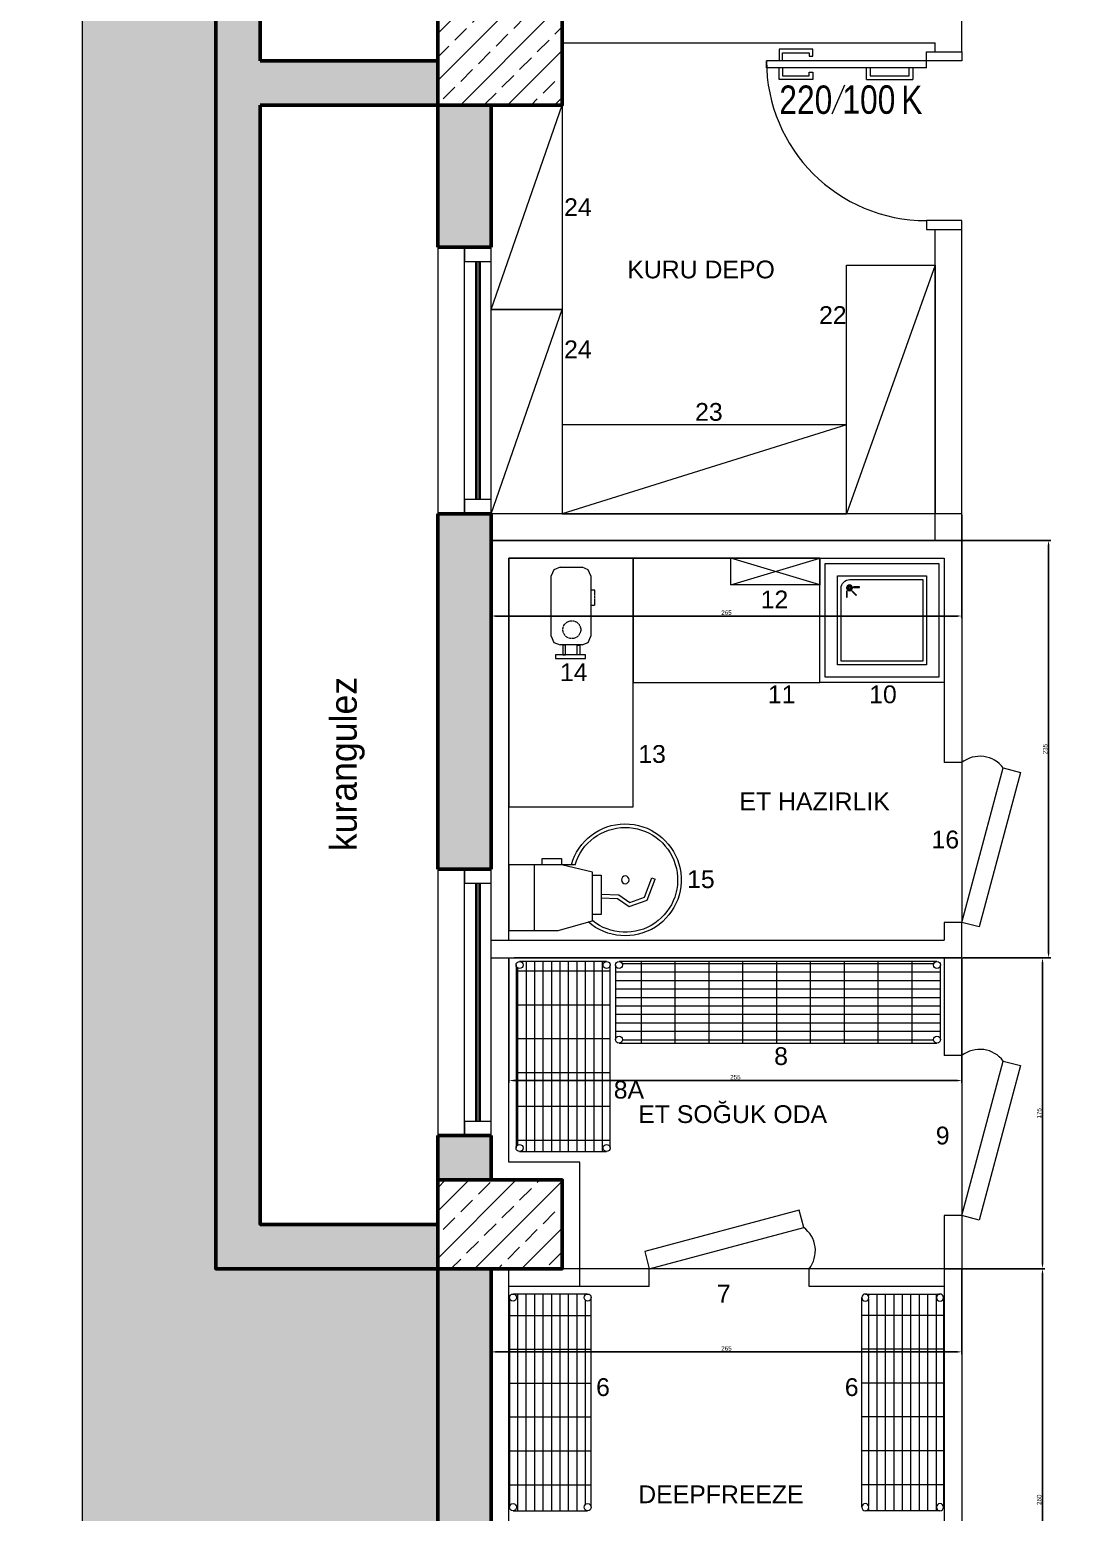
# Model space of a CAD drawing. Header units: millimetres. Extents: x -7453 to 3447, y 1740 to 11040.
# Drawn here: x -6039 to -5453, y 5221 to 6056 of the extents above; entities that cross this region are included whole.
import ezdxf
from ezdxf.enums import TextEntityAlignment as Align

# ---------------------------------------------------------------- set-up
doc = ezdxf.new("R2010")
doc.units = ezdxf.units.MM
doc.linetypes.add('CENTER', pattern=[2, 1.25, -0.25, 0.25, -0.25])
for name, color, linetype, lineweight in [('A-DOOR', 31, 'Continuous', 9), ('betonarme-İM', 1, 'Continuous', 50), ('cam-İM', 132, 'Continuous', 20), ('CİHAZ', 6, 'Continuous', 15), ('davlumbaz', 170, 'CENTER', 18), ('görünüş-uzak-İM', 34, 'Continuous', 20), ('kapı', 30, 'Continuous', 9), ('kapı-poz-İM', 115, 'Continuous', 0), ('tarama-b.a-İM', 8, 'Continuous', 9), ('tarama-toprak-İM', 245, 'Continuous', 0), ('yazı-İM', 64, 'Continuous', 20)]:
    doc.layers.add(name, color=color, linetype=linetype, lineweight=lineweight)
doc.styles.get("Standard").update_dxf_attribs({"font": 'arial.ttf'})
doc.styles.add('YAZI_İM', font='bgothl.ttf', dxfattribs={"height": 15})
doc.dimstyles.new('ISO-25', dxfattribs={"dimtxt": 2.5, "dimasz": 2.5, "dimexe": 1.25, "dimexo": 0.625, "dimtad": 1, "dimtxsty": 'Standard', "dimcen": 2.5, "dimadec": 0, "dimazin": 0, "dimtfac": 1, "dimtmove": 0, "dimatfit": 3, "dimfxl": 0, "dimarcsym": 0})
pattern_1 = [(225, (-65043.731, 105652.777), (13.258252, -13.258252), []), (225, (-65056.99, 105652.777), (13.258252, -13.258252), [9.375, -4.6875])]

# ---------------------------------------------------------------- blocks, each defined once
blk = doc.blocks.new('KAPI ETİKET 100')
blk.add_lwpolyline([(-19.9, 65.2), (0.6, 56.3)])
at = {"width": 0.8}
blk.add_attdef('000', text='', height=20, rotation=90, dxfattribs=at).set_placement((-20.2, 84.1), align=Align.TOP_CENTER)
blk.add_attdef('000', text='', height=20, rotation=90, dxfattribs=at).set_placement((-0.1, 37.9), align=Align.CENTER)
blk.add_attdef('K', text='', height=20, rotation=90, dxfattribs=at).set_placement((-10, 7.5), align=Align.MIDDLE_CENTER)
blk = doc.blocks.new('Kapı')
at = {"layer": 'A-DOOR'}
for p, q in [((1431.66, 6514.73, 0), (1431.66, 6521.23, 0)), ((1433.66, 6521.23, 0), (1433.66, 6516.73, 0)), ((1455.66, 6516.73, 0), (1455.66, 6521.23, 0)), ((1457.66, 6521.23, 0), (1457.66, 6514.73, 0)), ((1431.66, 6514.73, 0), (1457.66, 6514.73, 0)), ((1433.66, 6516.73, 0), (1455.66, 6516.73, 0))]:
    blk.add_line(p, q, dxfattribs=at)
at = {"layer": 'A-DOOR', "elevation": 0}
for points in [[(1465.27, 6521.22), (1465.27, 6530.22), (1485.27, 6530.22), (1485.27, 6525.22), (1375.27, 6525.22)], [(1384.37, 6525.22), (1384.37, 6529.72), (1399.37, 6529.72), (1399.37, 6527.72), (1401.37, 6527.72), (1401.37, 6531.72), (1382.37, 6531.72), (1382.37, 6525.22)], [(1465.27, 6521.22), (1375.27, 6521.22), (1375.27, 6525.22)], [(1384.37, 6521.22), (1384.37, 6516.72), (1399.37, 6516.72), (1399.37, 6518.72), (1401.37, 6518.72), (1401.37, 6514.72), (1382.37, 6514.72), (1382.37, 6521.22)]]:
    blk.add_lwpolyline(points, dxfattribs=at)
blk.add_lwpolyline([(1485.27, 6430.22), (1485.27, 6435.22), (1465.27, 6435.22), (1465.27, 6430.22)], close=True, dxfattribs=at)
at = {"layer": 'A-DOOR'}
blk.add_arc((1465.27, 6525.22, 0), 90, 180, 270, dxfattribs=at)
at = {"layer": 'kapı-poz-İM'}
ref = blk.add_blockref('KAPI ETİKET 100', (1464.35, 6511.24, 0), dxfattribs=dict(at, xscale=0.8, yscale=0.8, zscale=0.8, rotation=90.00000000000001))
ref.add_attrib('K', 'K', dxfattribs={"layer": '0', "height": 16, "width": 0.8}).set_placement((1457.11, 6503.24, 0), align=Align.MIDDLE_CENTER)
ref.add_attrib('000', '100', dxfattribs={"layer": '0', "height": 16, "width": 0.8}).set_placement((1432.93, 6495.37, 0), align=Align.CENTER)
ref.add_attrib('000', '220', dxfattribs={"layer": '0', "height": 16, "width": 0.8}).set_placement((1397.41, 6511.29, 0), align=Align.TOP_CENTER)
blk = doc.blocks.new('A$C2AEA1DE3')
at = {"layer": 'kapı'}
h = blk.add_hatch(dxfattribs=at)
h.set_pattern_fill('DASH', color=256, scale=2, style=0)
h.set_pattern_definition([(0, (-3582.81188, 71.65452), (0.25, 0.25), [0.25, -0.25])])
h.paths.add_polyline_path([(5.03, 43.26, 1), (8.37, 43.26, 1)])
h.paths.add_polyline_path([(7.32, 43.26, -1), (6.08, 43.26, -1)], flags=16)
at = {"layer": 'CİHAZ'}
for p, q in [((50, 50), (0, 50)), ((0, 50), (0, 0)), ((2, 43), (2, 2)), ((48, 48), (7, 48)), ((48, 2), (48, 48)), ((50, 0), (50, 50)), ((2, 2), (48, 2)), ((0, 0), (50, 0))]:
    blk.add_line(p, q, dxfattribs=at)
blk.add_arc((7, 43), 5, 90, 180, dxfattribs=at)
at = {"layer": 'kapı'}
for points in [[(11.03, 39.59), (10.8, 39.36), (8.43, 41.73), (8.66, 41.96)], [(11.86, 44.96), (11.86, 44.64), (8.51, 44.64), (8.51, 44.96)], [(6.16, 40.97), (6.47, 40.97), (6.47, 37.63), (6.16, 37.63)]]:
    blk.add_lwpolyline(points, close=True, dxfattribs=at)
for radius in [1.67, 0.617]:
    blk.add_circle((6.7, 43.26), radius, dxfattribs=at)
blk = doc.blocks.new('A$C193E14E5')
at = {"layer": 'CİHAZ'}
for p, q in [((1.46, 20.78), (0, 17.28)), ((0, 4.95), (0, 17.28)), ((4.95, 22.23), (1.46, 20.78)), ((4.95, 22.23), (38.83, 22.23)), ((42.33, 20.78), (38.83, 22.23)), ((43.79, 17.28), (42.33, 20.78)), ((43.79, 17.28), (43.79, 4.95)), ((51.46, 19.22), (49.32, 19.22)), ((49.32, 19.22), (49.32, 2.43)), ((51.46, 2.43), (51.46, 19.22)), ((43.98, 16.12), (49.32, 16.12)), ((43.98, 14.47), (43.98, 16.12)), ((43.98, 16.12), (43.98, 16.12)), ((49.32, 14.47), (43.98, 14.47)), ((49.32, 16.12), (49.32, 14.47)), ((0, 4.95), (1.46, 1.46)), ((1.46, 1.46), (4.95, 0)), ((38.83, 0), (4.95, 0)), ((38.83, 0), (42.33, 1.46)), ((42.33, 1.46), (43.79, 4.95)), ((49.32, 7.96), (43.98, 7.96)), ((43.98, 7.96), (43.98, 6.41)), ((43.98, 6.41), (49.32, 6.41)), ((43.98, 6.41), (43.98, 6.41)), ((49.32, 6.41), (49.32, 7.96)), ((49.32, 2.43), (51.46, 2.43)), ((49.32, 2.43), (49.32, 2.43))]:
    blk.add_line(p, q, dxfattribs=at)
at = {"layer": 'davlumbaz'}
blk.add_lwpolyline([(13.01, 22.23), (21.32, 22.23), (21.32, 24.51), (13.01, 24.51)], close=True, dxfattribs=at)
blk.add_circle((35.17, 11.53), 5.02, dxfattribs=at)
blk = doc.blocks.new('A$C32A5376E')
at = {"layer": 'CİHAZ'}
for p, q in [((60, 82.49), (23, 82.49)), ((27.12, 49.99), (23, 67.39)), ((60, 69.31), (54.48, 49.99)), ((41.65, 45), (41.91, 35.8)), ((41.91, 35.8), (46.52, 29.27)), ((46.52, 29.27), (42.87, 19.1)), ((42.87, 19.1), (31.15, 14.68)), ((30.45, 16.55), (31.15, 14.68))]:
    blk.add_line(p, q, dxfattribs=at)
for points in [[(23, 59.73), (23, 96.99), (60, 96.99), (60, 69.31)], [(54.48, 49.99), (27.12, 49.99)], [(39.64, 45), (39.93, 35.14), (44.29, 28.97), (41.3, 20.64), (30.45, 16.55)], [(41.65, 45), (41.91, 35.8), (46.52, 29.27), (42.87, 19.1), (31.15, 14.68)]]:
    blk.add_lwpolyline(points, dxfattribs=at)
for points in [[(23, 78.28), (19.44, 78.28), (19.44, 67.39), (23, 67.39)], [(50.93, 49.99), (28.85, 49.99), (28.85, 45), (50.93, 45)]]:
    blk.add_lwpolyline(points, close=True, dxfattribs=at)
blk.add_circle((31.5, 31.49), 2.18, dxfattribs=at)
for radius, start, end in [(31.5, 105.65482, 41.36718), (29.5, 106.74637, 38.83786)]:
    blk.add_arc((31.5, 31.49), radius, start, end, dxfattribs=at)
blk = doc.blocks.new('A$C0C2A0419')
at = {"layer": 'kapı'}
h = blk.add_hatch(dxfattribs=at)
h.set_pattern_fill('GRATE', color=256, scale=6, style=0)
h.set_pattern_definition([(0, (1525.7243, -5011.275), (0, 4.7625), []), (90, (1525.724, -5011.275), (-19.05, 1e-15), [])])
h.paths.add_polyline_path([(120, 0, -0.414214), (118, 2, -1), (122, 2), (122, 44, -1), (118, 44, -0.414214), (120, 46), (2, 46, -0.414214), (4, 44, -1), (0, 44), (0, 2, -1), (4, 2, -0.414214), (2, 0)])
at = {"layer": 'CİHAZ'}
for points in [[(0, 44), (0, 2)], [(120, 46), (2, 46)], [(122, 2), (122, 44)], [(2, 0), (120, 0)]]:
    blk.add_lwpolyline(points, dxfattribs=at)
for centre in [(2, 44), (120, 44), (2, 2), (120, 2)]:
    blk.add_circle(centre, 2, dxfattribs=at)
blk = doc.blocks.new('A$C76FE239D')
at = {"layer": 'kapı'}
h = blk.add_hatch(dxfattribs=at)
h.set_pattern_fill('GRATE', color=256, scale=6, style=0)
h.set_pattern_definition([(0, (1525.7243, -5004.275), (0, 4.7625), []), (90, (1525.724, -5004.275), (-19.05, 1e-15), [])])
h.paths.add_polyline_path([(2, 46, -0.414214), (4, 44, -1), (0, 44), (0, 2, -1), (4, 2, -0.414214), (2, 0), (181, 0, -0.414214), (179, 2, -1), (183, 2), (183, 44, -1), (179, 44, -0.414214), (181, 46)])
at = {"layer": 'CİHAZ'}
for points in [[(0, 44), (0, 2)], [(181, 46), (2, 46)], [(183, 2), (183, 44)], [(2, 0), (181, 0)]]:
    blk.add_lwpolyline(points, dxfattribs=at)
for centre in [(2, 44), (181, 44), (2, 2), (181, 2)]:
    blk.add_circle(centre, 2, dxfattribs=at)
blk = doc.blocks.new('A$C1C036F54')
at = {"layer": 'kapı'}
h = blk.add_hatch(dxfattribs=at)
h.set_pattern_fill('GRATE', color=256, scale=6, style=0)
h.set_pattern_definition([(0, (1525.7243, -5004.275), (0, 4.7625), []), (90, (1525.724, -5004.275), (-19.05, 1e-15), [])])
h.paths.add_polyline_path([(2, 53, -0.414214), (4, 51, -1), (0, 51), (0, 2, -1), (4, 2, -0.414214), (2, 0), (105, 0, -0.414214), (103, 2, -1), (107, 2), (107, 51, -1), (103, 51, -0.414214), (105, 53)])
at = {"layer": 'CİHAZ'}
for points in [[(0, 51), (0, 2)], [(105, 53), (2, 53)], [(107, 2), (107, 51)], [(2, 0), (105, 0)]]:
    blk.add_lwpolyline(points, dxfattribs=at)
for centre in [(2, 51), (105, 51), (2, 2), (105, 2)]:
    blk.add_circle(centre, 2, dxfattribs=at)
blk = doc.blocks.new('*D221')
at = {"layer": 'CİHAZ', "color": 0, "lineweight": -2}
for p, q in [((-5768.78, 5532.93), (-5768.78, 5463.26)), ((-5513.78, 5532.93), (-5513.78, 5463.26)), ((-5766.28, 5464.51), (-5516.28, 5464.51))]:
    blk.add_line(p, q, dxfattribs=at)
at = {"layer": 'CİHAZ', "color": 0}
for points in [[(-5766.28, 5464.93), (-5766.28, 5464.1), (-5768.78, 5464.51)], [(-5516.28, 5464.93), (-5516.28, 5464.1), (-5513.78, 5464.51)]]:
    blk.add_solid(points, dxfattribs=at)
at = {"layer": 'Defpoints', "color": 0}
for p in [(-5768.78, 5533.56, 0), (-5513.78, 5533.56, 0), (-5513.78, 5464.51)]:
    blk.add_point(p, dxfattribs=at)
at = {"layer": 'CİHAZ', "color": 0, "insert": (-5641.28, 5466.41), "char_height": 2.5, "attachment_point": 5}
blk.add_mtext('255', dxfattribs=at)
blk = doc.blocks.new('*D222')
at = {"layer": 'CİHAZ', "color": 0, "lineweight": -2}
for p, q in [((-5513.15, 5533.56), (-5467.14, 5533.56)), ((-5468.39, 5531.06), (-5468.39, 5361.06)), ((-5523.15, 5358.56), (-5467.14, 5358.56))]:
    blk.add_line(p, q, dxfattribs=at)
at = {"layer": 'CİHAZ', "color": 0}
for points in [[(-5468.8, 5531.06), (-5467.97, 5531.06), (-5468.39, 5533.56)], [(-5468.8, 5361.06), (-5467.97, 5361.06), (-5468.39, 5358.56)]]:
    blk.add_solid(points, dxfattribs=at)
at = {"layer": 'Defpoints', "color": 0}
for p in [(-5513.78, 5533.56, 0), (-5523.78, 5358.56, 0), (-5468.39, 5358.56)]:
    blk.add_point(p, dxfattribs=at)
at = {"layer": 'CİHAZ', "color": 0, "insert": (-5470.29, 5446.06), "char_height": 2.5, "attachment_point": 5, "rotation": 90}
blk.add_mtext('175', dxfattribs=at)
blk = doc.blocks.new('*D223')
at = {"layer": 'CİHAZ', "color": 0, "lineweight": -2}
for p, q in [((-5513.15, 5358.56), (-5467.14, 5358.56)), ((-5468.39, 5356.06), (-5468.39, 5101.06)), ((-5498.15, 5098.56), (-5467.14, 5098.56))]:
    blk.add_line(p, q, dxfattribs=at)
at = {"layer": 'CİHAZ', "color": 0}
for points in [[(-5468.8, 5356.06), (-5467.97, 5356.06), (-5468.39, 5358.56)], [(-5468.8, 5101.06), (-5467.97, 5101.06), (-5468.39, 5098.56)]]:
    blk.add_solid(points, dxfattribs=at)
at = {"layer": 'Defpoints', "color": 0}
for p in [(-5513.78, 5358.56), (-5498.78, 5098.56, 0), (-5468.39, 5098.56)]:
    blk.add_point(p, dxfattribs=at)
at = {"layer": 'CİHAZ', "color": 0, "insert": (-5470.29, 5228.56), "char_height": 2.5, "attachment_point": 5, "rotation": 90}
blk.add_mtext('260', dxfattribs=at)
blk = doc.blocks.new('*D226')
at = {"layer": 'CİHAZ', "color": 0, "lineweight": -2}
for p, q in [((-5778.78, 5357.93), (-5778.78, 5310.55)), ((-5513.78, 5357.93), (-5513.78, 5310.55)), ((-5776.28, 5311.8), (-5516.28, 5311.8))]:
    blk.add_line(p, q, dxfattribs=at)
at = {"layer": 'CİHAZ', "color": 0}
for points in [[(-5776.28, 5312.22), (-5776.28, 5311.38), (-5778.78, 5311.8)], [(-5516.28, 5312.22), (-5516.28, 5311.38), (-5513.78, 5311.8)]]:
    blk.add_solid(points, dxfattribs=at)
at = {"layer": 'Defpoints', "color": 0}
for p in [(-5778.78, 5358.56, 0), (-5513.78, 5358.56), (-5513.78, 5311.8)]:
    blk.add_point(p, dxfattribs=at)
at = {"layer": 'CİHAZ', "color": 0, "insert": (-5646.28, 5313.7), "char_height": 2.5, "attachment_point": 5}
blk.add_mtext('265', dxfattribs=at)
blk = doc.blocks.new('*D227')
at = {"layer": 'CİHAZ', "color": 0, "lineweight": -2}
for p, q in [((-5778.78, 5782.93), (-5778.78, 5724.74)), ((-5513.78, 5782.93), (-5513.78, 5724.74)), ((-5776.28, 5725.99), (-5516.28, 5725.99))]:
    blk.add_line(p, q, dxfattribs=at)
at = {"layer": 'CİHAZ', "color": 0}
for points in [[(-5776.28, 5726.41), (-5776.28, 5725.57), (-5778.78, 5725.99)], [(-5516.28, 5726.41), (-5516.28, 5725.57), (-5513.78, 5725.99)]]:
    blk.add_solid(points, dxfattribs=at)
at = {"layer": 'Defpoints', "color": 0}
for p in [(-5778.78, 5783.56, 0), (-5513.78, 5783.56), (-5513.78, 5725.99)]:
    blk.add_point(p, dxfattribs=at)
at = {"layer": 'CİHAZ', "color": 0, "insert": (-5646.28, 5727.89), "char_height": 2.5, "attachment_point": 5}
blk.add_mtext('265', dxfattribs=at)
blk = doc.blocks.new('*D228')
at = {"layer": 'CİHAZ', "color": 0, "lineweight": -2}
for p, q in [((-5513.15, 5768.56), (-5463.71, 5768.56)), ((-5464.96, 5536.06), (-5464.96, 5766.06)), ((-5513.15, 5533.56), (-5463.71, 5533.56))]:
    blk.add_line(p, q, dxfattribs=at)
at = {"layer": 'CİHAZ', "color": 0}
for points in [[(-5465.37, 5766.06), (-5464.54, 5766.06), (-5464.96, 5768.56)], [(-5465.37, 5536.06), (-5464.54, 5536.06), (-5464.96, 5533.56)]]:
    blk.add_solid(points, dxfattribs=at)
at = {"layer": 'Defpoints', "color": 0}
for p in [(-5513.78, 5768.56), (-5464.96, 5768.56), (-5513.78, 5533.56, 0)]:
    blk.add_point(p, dxfattribs=at)
at = {"layer": 'CİHAZ', "color": 0, "insert": (-5466.86, 5651.06), "char_height": 2.5, "attachment_point": 5, "rotation": 90}
blk.add_mtext('235', dxfattribs=at)

msp = doc.modelspace()

# ---------------------------------------------------------------- hatches: boundary and pattern name
at = {"layer": 'tarama-b.a-İM'}
h = msp.add_hatch(dxfattribs=at)
h.set_pattern_fill('ANSI33', color=256, scale=75, style=0)
h.set_pattern_definition([(45, (-29711.535, 105652.777), (-13.258252, 13.258252), []), (45, (-29698.276, 105652.777), (-13.258252, 13.258252), [9.375, -4.6875])])
h.paths.add_polyline_path([(-5078.78, 4408.56), (-4778.78, 4408.56), (-4778.78, 4378.56), (-5078.78, 4378.56)])
h.paths.add_polyline_path([(-5808.78, 4848.56), (-5778.78, 4848.56), (-5778.78, 4408.56), (-5808.78, 4408.56)])
h.paths.add_polyline_path([(-5808.78, 5358.56), (-5778.78, 5358.56), (-5778.78, 4878.56), (-5808.78, 4878.56)])
h.paths.add_polyline_path([(-5808.78, 8003.56), (-5778.78, 8003.56), (-5778.78, 7373.56), (-5808.78, 7373.56)])
h.paths.add_polyline_path([(-5808.78, 8353.56), (-5778.78, 8353.56), (-5778.78, 8053.56), (-5808.78, 8053.56)])
h.paths.add_polyline_path([(-5338.78, 9083.56), (-5778.78, 9083.56), (-5778.78, 9053.56), (-5338.78, 9053.56)])
h.paths.add_polyline_path([(-3738.78, 9083.56), (-3738.78, 9053.56), (-3418.78, 9053.56), (-3418.78, 9083.56)])
h.paths.add_polyline_path([(-5778.78, 6743.56), (-5808.78, 6743.56), (-5808.78, 6718.56), (-5778.78, 6718.56)])
h.paths.add_polyline_path([(-5808.78, 7243.56), (-5778.78, 7243.56), (-5778.78, 7323.56), (-5808.78, 7323.56)])
h.paths.add_polyline_path([(-5778.78, 7093.56), (-5808.78, 7093.56), (-5808.78, 6893.56), (-5778.78, 6893.56)])
h.paths.add_polyline_path([(-5778.78, 6088.56), (-5808.78, 6088.56), (-5808.78, 6063.56), (-5778.78, 6063.56)])
h.paths.add_polyline_path([(-5778.78, 6438.56), (-5808.78, 6438.56), (-5808.78, 6238.56), (-5778.78, 6238.56)])
h.paths.add_polyline_path([(-5808.78, 6588.56), (-5778.78, 6588.56), (-5778.78, 6668.56), (-5808.78, 6668.56)])
h.paths.add_polyline_path([(-5778.78, 5433.56), (-5808.78, 5433.56), (-5808.78, 5408.56), (-5778.78, 5408.56)])
h.paths.add_polyline_path([(-5808.78, 5933.56), (-5778.78, 5933.56), (-5778.78, 6013.56), (-5808.78, 6013.56)])
h.paths.add_polyline_path([(-5778.78, 5783.56), (-5808.78, 5783.56), (-5808.78, 5583.56), (-5778.78, 5583.56)])
h.paths.add_polyline_path([(-4748.78, 9083.56), (-4748.78, 9053.56), (-4668.78, 9053.56), (-4668.78, 9083.56)])
h.paths.add_polyline_path([(-5248.78, 9053.56), (-5248.78, 9083.56), (-5308.78, 9083.56), (-5308.78, 9053.56)])
h.paths.add_polyline_path([(-5098.78, 9083.56), (-5098.78, 9053.56), (-4898.78, 9053.56), (-4898.78, 9083.56)])
h.paths.add_polyline_path([(-4578.78, 9053.56), (-4578.78, 9083.56), (-4618.78, 9083.56), (-4618.78, 9053.56)])
h.paths.add_polyline_path([(-4328.78, 9053.56), (-4328.78, 9083.56), (-4428.78, 9083.56), (-4428.78, 9053.56)])
h.paths.add_polyline_path([(-4178.78, 9083.56), (-4178.78, 9053.56), (-3998.78, 9053.56), (-3998.78, 9083.56)])
h.paths.add_polyline_path([(-3783.78, 9083.56), (-3783.78, 9053.56), (-3768.78, 9053.56), (-3768.78, 9083.56)])
h.paths.add_polyline_path([(-3783.78, 9053.56), (-3783.78, 9083.56), (-3948.78, 9083.56), (-3948.78, 9053.56)])
h = msp.add_hatch(dxfattribs=at)
h.set_pattern_fill('ANSI33', color=256, scale=75, angle=-180, style=0)
h.set_pattern_definition([(225, (-24214.44, 129454.781), (13.2582521, -13.2582521), []), (225, (-24227.698, 129454.781), (13.2582521, -13.2582521), [9.375, -4.6875])])
h.paths.add_polyline_path([(-5908.78, 6013.56), (-5808.78, 6013.56), (-5808.78, 6038.56), (-5908.78, 6038.56), (-5908.78, 6668.56), (-5808.78, 6668.56), (-5808.78, 6693.56), (-5908.78, 6693.56), (-5908.78, 7323.56), (-5808.78, 7323.56), (-5808.78, 7348.56), (-5933.78, 7348.56), (-5933.78, 5358.56), (-5808.78, 5358.56), (-5808.78, 5383.56), (-5908.78, 5383.56)])
h = msp.add_hatch(dxfattribs=at)
h.set_pattern_fill('ANSI33', color=256, scale=75, angle=-180, style=0)
h.set_pattern_definition(pattern_1)
h.paths.add_polyline_path([(-5808.78, 6063.56), (-5808.78, 6013.56), (-5738.78, 6013.56), (-5738.78, 6063.56)])
h = msp.add_hatch(dxfattribs=at)
h.set_pattern_fill('ANSI33', color=256, scale=75, angle=-180, style=0)
h.set_pattern_definition(pattern_1)
h.paths.add_polyline_path([(-5808.78, 5408.56), (-5808.78, 5358.56), (-5738.78, 5358.56), (-5738.78, 5408.56)])
at = {"layer": 'tarama-toprak-İM'}
h = msp.add_hatch(dxfattribs=at)
h.set_pattern_fill('ANSI38', color=256, scale=200, style=0)
h.set_pattern_definition([(45, (-29711.535, 118685.288), (-17.6776695, 17.6776695), []), (135, (-29711.535, 118685.288), (-53.0330086, 17.6776695), [62.5, -37.5])])
h.paths.add_polyline_path([(-6038.583, 9083.56), (-5333.78, 9083.56), (-5333.78, 9208.56), (-3948.78, 9208.56), (-3948.78, 9083.56), (-2318.78, 9083.56), (-2318.78, 9208.56), (-293.78, 9208.56), (-293.78, 9083.56), (386.22, 9083.56), (386.22, 7313.56), (-508.78, 7313.56), (-508.78, 4378.56), (-5808.78, 4378.56), (-5808.78, 5358.56), (-5933.78, 5358.56), (-5933.78, 7348.56), (-5808.78, 7348.56), (-5808.78, 9083.56)])
h.paths.add_polyline_path([(-6008.78, 9283.56), (586.22, 9283.56), (586.22, 7113.56), (-308.78, 7113.56), (-308.78, 4178.56), (-6008.78, 4178.56)])

# ---------------------------------------------------------------- linework, layer by layer
at = {"layer": 'betonarme-İM'}
for p, q in [((-5808.78, 6038.56, 0), (-5908.78, 6038.56, 0)), ((-5808.78, 6013.56, 0), (-5908.78, 6013.56, 0)), ((-5778.78, 5933.56), (-5808.78, 5933.56)), ((-5778.78, 5783.56), (-5808.78, 5783.56)), ((-5778.78, 5583.56), (-5808.78, 5583.56)), ((-5778.78, 5433.56), (-5808.78, 5433.56))]:
    msp.add_line(p, q, dxfattribs=at)
at = {"layer": 'betonarme-İM', "elevation": 0}
for points in [[(-5808.78, 7348.56), (-5933.78, 7348.56), (-5933.78, 5358.56), (-5808.78, 5358.56)], [(-5908.78, 6668.56), (-5908.78, 6038.56)], [(-5908.78, 6013.56), (-5908.78, 5383.56), (-5808.78, 5383.56)], [(-5808.78, 6013.56), (-5808.78, 5933.56)], [(-5778.78, 6013.56), (-5778.78, 5933.56)], [(-5808.78, 5783.56), (-5808.78, 5583.56)], [(-5778.78, 5783.56), (-5778.78, 5583.56)], [(-5808.78, 5433.56), (-5808.78, 5408.56)], [(-5778.78, 5433.56), (-5778.78, 5408.56)], [(-5808.78, 5358.56), (-5808.78, 4878.56)], [(-5778.78, 5358.56), (-5778.78, 4878.56)]]:
    msp.add_lwpolyline(points, dxfattribs=at)
for points in [[(-5808.78, 6013.56), (-5808.78, 6063.56), (-5738.78, 6063.56), (-5738.78, 6013.56)], [(-5808.78, 5358.56), (-5808.78, 5408.56), (-5738.78, 5408.56), (-5738.78, 5358.56)]]:
    msp.add_lwpolyline(points, close=True, dxfattribs=at)
at = {"layer": 'cam-İM'}
for p, q in [((-5793.78, 5783.56), (-5793.78, 5933.56, 0)), ((-5778.78, 5783.56), (-5778.78, 5933.56, 0)), ((-5787.68, 5925.56, 0), (-5787.68, 5791.56)), ((-5786.88, 5925.56, 0), (-5786.88, 5791.56)), ((-5785.68, 5925.56, 0), (-5785.68, 5791.56)), ((-5784.88, 5925.56, 0), (-5784.88, 5791.56)), ((-5793.78, 5433.56), (-5793.78, 5583.56, 0)), ((-5778.78, 5433.56), (-5778.78, 5583.56, 0)), ((-5787.68, 5575.56, 0), (-5787.68, 5441.56)), ((-5786.88, 5575.56, 0), (-5786.88, 5441.56)), ((-5785.68, 5575.56, 0), (-5785.68, 5441.56)), ((-5784.88, 5575.56, 0), (-5784.88, 5441.56))]:
    msp.add_line(p, q, dxfattribs=at)
for points in [[(-5778.78, 5925.56), (-5778.78, 5933.56), (-5793.78, 5933.56), (-5793.78, 5925.56)], [(-5778.78, 5783.56), (-5778.78, 5791.56), (-5793.78, 5791.56), (-5793.78, 5783.56)], [(-5778.78, 5575.56), (-5778.78, 5583.56), (-5793.78, 5583.56), (-5793.78, 5575.56)], [(-5778.78, 5433.56), (-5778.78, 5441.56), (-5793.78, 5441.56), (-5793.78, 5433.56)]]:
    msp.add_lwpolyline(points, close=True, dxfattribs=at)
at = {"layer": 'CİHAZ', "color": 5}
for p, q in [((-5513.78, 6048.56, 0), (-5513.78, 6138.56, 0)), ((-5513.78, 6043.56, 0), (-5513.78, 6063.56, 0)), ((-5738.78, 6048.56, 0), (-5528.78, 6048.56, 0)), ((-5528.78, 6043.56, 0), (-5528.78, 6048.56, 0)), ((-5528.78, 5768.56), (-5528.78, 5943.56, 0)), ((-5513.78, 5763.56, 0), (-5513.78, 5943.56, 0)), ((-5513.78, 5783.56), (-5778.78, 5783.56)), ((-5513.78, 5768.56), (-5778.78, 5768.56)), ((-5513.78, 5768.56), (-5778.78, 5768.56)), ((-5513.78, 5643.56, 0), (-5523.78, 5643.56, 0)), ((-5778.78, 5543.56, 0), (-5523.78, 5543.56, 0)), ((-5513.78, 5533.56, 0), (-5765.78, 5533.56, 0)), ((-5513.78, 5478.56, 0), (-5523.78, 5478.56, 0)), ((-5513.78, 5388.56, 0), (-5523.78, 5388.56, 0)), ((-5523.78, 5358.56, 0), (-5778.78, 5358.56, 0)), ((-5738.78, 5358.56, 0), (-5738.78, 5358.56, 0)), ((-5728.78, 5348.56, 0), (-5728.78, 5358.56, 0)), ((-5689.747, 5348.56, 0), (-5689.747, 5358.56, 0)), ((-5599.747, 5348.56, 0), (-5599.747, 5358.56, 0)), ((-5689.747, 5348.56, 0), (-5768.78, 5348.56, 0)), ((-5523.78, 5348.56, 0), (-5599.747, 5348.56, 0))]:
    msp.add_line(p, q, dxfattribs=at)
at = {"layer": 'CİHAZ'}
for p, q in [((-5778.78, 5898.56, 0), (-5738.78, 6013.56, 0)), ((-5528.78, 5923.56), (-5578.78, 5783.56, 0)), ((-5778.78, 5783.56, 0), (-5738.78, 5898.56, 0)), ((-5578.78, 5833.56), (-5738.78, 5783.56, 0)), ((-5593.78, 5743.56, 0), (-5643.78, 5758.56, 0)), ((-5643.78, 5743.56, 0), (-5593.78, 5758.56, 0))]:
    msp.add_line(p, q, dxfattribs=at)
at = {"layer": 'CİHAZ', "elevation": 0}
for points in [[(-5778.78, 6013.56), (-5738.78, 6013.56), (-5738.78, 5898.56), (-5778.78, 5898.56)], [(-5528.78, 5783.56), (-5578.78, 5783.56), (-5578.78, 5923.56), (-5528.78, 5923.56)], [(-5778.78, 5898.56), (-5738.78, 5898.56), (-5738.78, 5783.56), (-5778.78, 5783.56)], [(-5738.78, 5783.56), (-5578.78, 5783.56), (-5578.78, 5833.56), (-5738.78, 5833.56)], [(-5768.78, 5758.56), (-5768.78, 5618.56), (-5698.78, 5618.56), (-5698.78, 5758.56)], [(-5593.78, 5688.56), (-5593.78, 5758.56), (-5698.78, 5758.56), (-5698.78, 5688.56)], [(-5593.78, 5743.56), (-5643.78, 5743.56), (-5643.78, 5758.56), (-5593.78, 5758.56)], [(-5523.78, 5758.56), (-5523.78, 5688.56), (-5593.78, 5688.56), (-5593.78, 5758.56)], [(-5526.78, 5755.56), (-5526.78, 5691.56), (-5590.78, 5691.56), (-5590.78, 5755.56)]]:
    msp.add_lwpolyline(points, close=True, dxfattribs=at)
at = {"layer": 'CİHAZ', "color": 5, "elevation": 0}
for points in [[(-5778.78, 5543.56), (-5778.78, 5768.56), (-5513.78, 5768.56), (-5513.78, 5553.56)], [(-5778.78, 5543.56), (-5768.78, 5543.56), (-5768.78, 5758.56), (-5523.78, 5758.56), (-5523.78, 5643.56)], [(-5523.78, 5533.56), (-5513.78, 5533.56), (-5513.78, 5553.56), (-5523.78, 5553.56), (-5523.78, 5543.56)], [(-5738.78, 5358.56), (-5738.78, 5408.56), (-5778.78, 5408.56), (-5778.78, 5533.56), (-5513.78, 5533.56), (-5513.78, 5358.56)], [(-5728.78, 5358.56), (-5728.78, 5418.56), (-5768.78, 5418.56), (-5768.78, 5533.56), (-5523.78, 5533.56), (-5523.78, 5478.56)], [(-5523.78, 5388.56), (-5523.78, 5363.56)], [(-5523.78, 5388.56), (-5523.78, 5098.56), (-5498.78, 5098.56)], [(-5523.78, 5388.56), (-5523.78, 5358.56)], [(-5513.78, 5363.56), (-5513.78, 5108.56), (-5343.78, 5108.56), (-5343.78, 4878.56), (-5778.78, 4878.56), (-5778.78, 5358.56)], [(-5408.78, 5098.56), (-5353.78, 5098.56), (-5353.78, 4888.56), (-5768.78, 4888.56), (-5768.78, 5358.56)]]:
    msp.add_lwpolyline(points, dxfattribs=at)
for points in [[(-5480.827, 5637.905), (-5504.121, 5550.971), (-5513.78, 5553.56), (-5490.486, 5640.493)], [(-5480.827, 5472.905), (-5504.121, 5385.971), (-5513.78, 5388.56), (-5490.486, 5475.493)], [(-5605.402, 5391.512), (-5692.335, 5368.219), (-5689.747, 5358.56), (-5602.813, 5381.853)]]:
    msp.add_lwpolyline(points, close=True, dxfattribs=at)
at = {"layer": 'CİHAZ', "color": 5}
for centre, start, end in [((-5503.641, 5630.571, 0), 37.024078, 127.975922), ((-5503.641, 5465.571, 0), 37.024078, 127.975922), ((-5612.735, 5368.698, 0), 322.024078, 52.975922)]:
    msp.add_arc(centre, 16.477, start, end, dxfattribs=at)
at = {"layer": 'görünüş-uzak-İM'}
for p, q in [((-5808.78, 5933.56, 0), (-5808.78, 5783.56)), ((-5808.78, 5583.56, 0), (-5808.78, 5433.56))]:
    msp.add_line(p, q, dxfattribs=at)
at = {"layer": 'tarama-toprak-İM', "elevation": 0}
msp.add_lwpolyline([(-6008.78, 9283.56), (586.22, 9283.56), (586.22, 7113.56), (-308.78, 7113.56), (-308.78, 4178.56), (-6008.78, 4178.56)], close=True, dxfattribs=at)
for points in [[(-5808.78, 5933.56), (-5808.78, 6088.56)], [(-5808.78, 5583.56), (-5808.78, 5783.56)]]:
    msp.add_lwpolyline(points, dxfattribs=at)

# ---------------------------------------------------------------- block references
at = {"layer": 'CİHAZ'}
msp.add_blockref('Kapı', (-6999.052, -486.665, 0), dxfattribs=at)
at = {"layer": 'CİHAZ', "xscale": -1, "rotation": 90}
for name, p in [('A$C32A5376E', (-5671.794, 5608.994, 0)), ('A$C0C2A0419', (-5524.109, 5344.366))]:
    msp.add_blockref(name, p, dxfattribs=at)
at = {"layer": 'CİHAZ', "color": 5, "rotation": 90}
msp.add_blockref('A$C1C036F54', (-5711.78, 5424.56, 0), dxfattribs=at)
at = {"layer": 'CİHAZ', "color": 5}
msp.add_blockref('A$C76FE239D', (-5708.78, 5485.559, 0), dxfattribs=at)
at = {"layer": 'CİHAZ', "rotation": 270}
msp.add_blockref('A$C0C2A0419', (-5768.451, 5344.366), dxfattribs=at)
at = {"layer": 'davlumbaz', "rotation": 270}
msp.add_blockref('A$C193E14E5', (-5744.896, 5753.499, 0), dxfattribs=at)
at = {"layer": 'kapı', "xscale": -1, "rotation": 90}
msp.add_blockref('A$C2AEA1DE3', (-5533.78, 5748.56, 0), dxfattribs=at)

# ---------------------------------------------------------------- texts
at = {"layer": 'CİHAZ', "color": 5, "char_height": 10}
for s, insert, attachment_point in [('24', (-5737.708, 5961.12), 1), ('KURU DEPO', (-5702.122, 5926.082, 0), 1), ('22', (-5594.195, 5900.393, 0), 1), ('24', (-5737.708, 5881.12), 1), ('23', (-5663.962, 5845.901), 1), ('12', (-5627.061, 5740.319, 0), 1), ('14', (-5740.055, 5699.347), 1), ('11', (-5622.974, 5686.915, 0), 1), ('10', (-5565.974, 5686.915, 0), 1), ('13', (-5695.94, 5653.341), 1), ('ET HAZIRLIK', (-5638.989, 5626.672), 1), ('16', (-5530.854, 5605.206, 0), 1), ('15', (-5668.468, 5582.858, 0), 1), ('8', (-5619.456, 5473.128, 0), 7), ('8A', (-5709.759, 5454.225, 0), 7), ('ET SOĞUK ODA', (-5695.982, 5450.616), 1), ('9', (-5528.463, 5428.429, 0), 7), ('7', (-5651.695, 5339.53, 0), 7), ('6', (-5719.695, 5286.81, 0), 7), ('6', (-5579.695, 5286.81, 0), 7), ('DEEPFREEZE', (-5695.982, 5236.616), 1)]:
    msp.add_mtext_dynamic_manual_height_columns(s, width=190.19526, gutter_width=12.5, heights=[0], dxfattribs=dict(at, insert=insert, attachment_point=attachment_point))
at = {"layer": 'yazı-İM', "insert": (-5869.446, 5593.611, 0), "char_height": 15, "attachment_point": 1, "rotation": 90, "style": 'YAZI_İM'}
msp.add_mtext_dynamic_manual_height_columns('kurangulez', width=79.82896, gutter_width=75, heights=[0], dxfattribs=at)

# ---------------------------------------------------------------- dimensions: what is measured, and where the dimension line sits
at = {"layer": 'CİHAZ', "color": 5}
for base, p1, p2, picture, middle in [((-5513.78, 5725.991), (-5778.78, 5783.56, 0), (-5513.78, 5783.56), '*D227', (-5646.28, 5727.892)), ((-5513.78, 5464.513), (-5768.78, 5533.56, 0), (-5513.78, 5533.56, 0), '*D221', (-5641.28, 5466.415)), ((-5513.78, 5311.799), (-5778.78, 5358.56, 0), (-5513.78, 5358.56), '*D226', (-5646.28, 5313.7))]:
    dim = msp.add_linear_dim(base=base, p1=p1, p2=p2, dimstyle='ISO-25', dxfattribs=at)
    dim.commit()
    dim.dimension.update_dxf_attribs({"geometry": picture, "text_midpoint": middle})
for base, p1, p2, picture, middle in [((-5464.958, 5768.56), (-5513.78, 5533.56, 0), (-5513.78, 5768.56), '*D228', (-5466.86, 5651.06)), ((-5468.388, 5358.56), (-5513.78, 5533.56, 0), (-5523.78, 5358.56, 0), '*D222', (-5470.29, 5446.06)), ((-5468.388, 5098.56), (-5513.78, 5358.56), (-5498.78, 5098.56, 0), '*D223', (-5470.29, 5228.56))]:
    dim = msp.add_linear_dim(base=base, p1=p1, p2=p2, angle=90, dimstyle='ISO-25', dxfattribs=at)
    dim.commit()
    dim.dimension.update_dxf_attribs({"geometry": picture, "text_midpoint": middle})

doc.saveas('drawing.dxf')
